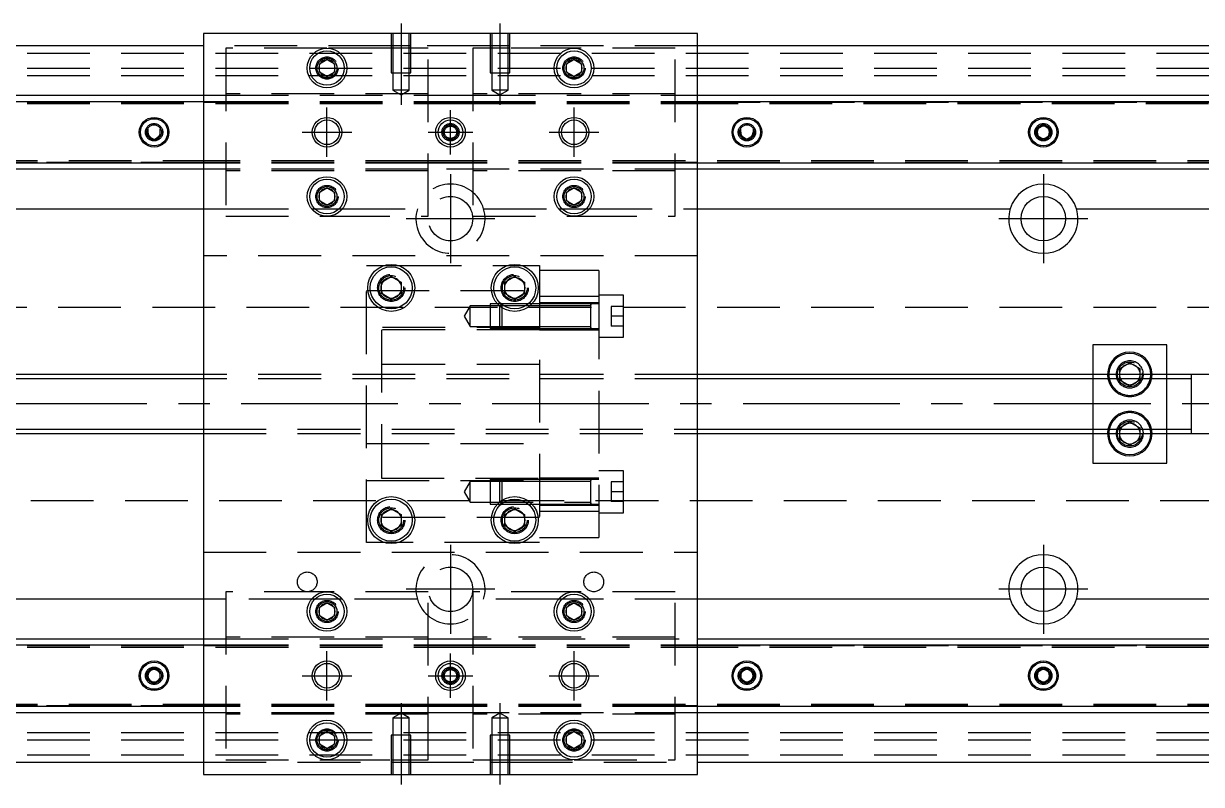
# Model space of a CAD drawing. Extents: x -10 to 596, y -256 to 77.
# Drawn here: x 113.6 to 352, y -77 to 77 of the extents above; entities that cross this region are included whole.
import ezdxf

# ---------------------------------------------------------------- set-up
doc = ezdxf.new("R2010")
doc.units = 0
doc.linetypes.add('CENTER', pattern=[50.8, 31.75, -6.35, 6.35, -6.35])
doc.linetypes.add('DASHED', pattern=[19.05, 12.7, -6.35])
doc.layers.get('0').update_dxf_attribs({"linetype": 'CONTINUOUS'})
doc.layers.add('CENTER', color=1, linetype='CENTER')

msp = doc.modelspace()

# ---------------------------------------------------------------- linework, layer by layer
at = {"color": 7, "linetype": 'CONTINUOUS'}
for p, q in [((250, 75), (150, 75)), ((150, 75), (150, -75)), ((250, -75), (250, 75)), ((150, 72.5), (0, 72.5)), ((400, 72.5), (250, 72.5)), ((173.5, 68.866026), (175, 69.73205)), ((175, 69.73205), (176.5, 68.866026)), ((223.5, 68.866026), (225, 69.73205)), ((225, 69.73205), (226.5, 68.866026)), ((173.5, 67.133974), (173.5, 68.866026)), ((175, 66.26795), (173.5, 67.133974)), ((176.5, 67.133974), (175, 66.26795)), ((176.5, 68.866026), (176.5, 67.133974)), ((223.5, 67.133974), (223.5, 68.866026)), ((225, 66.26795), (223.5, 67.133974)), ((226.5, 67.133974), (225, 66.26795)), ((226.5, 68.866026), (226.5, 67.133974)), ((0, 62.5), (150, 62.5)), ((250, 62.5), (400, 62.5)), ((0, 61.247728), (150, 61.247728)), ((250, 61.247728), (400, 61.247728)), ((138.75, 55.721688), (138.75, 54.278312)), ((141.25, 54.278312), (141.25, 55.721688)), ((258.75, 54.278312), (258.75, 55.721688)), ((261.25, 55.721688), (261.25, 54.278312)), ((318.75, 55.721688), (320, 56.443376)), ((318.75, 54.278312), (318.75, 55.721688)), ((320, 56.443376), (321.25, 55.721688)), ((321.25, 55.721688), (321.25, 54.278312)), ((138.75, 54.278312), (140, 53.556624)), ((140, 53.556624), (141.25, 54.278312)), ((260, 53.556624), (258.75, 54.278312)), ((261.25, 54.278312), (260, 53.556624)), ((320, 53.556624), (318.75, 54.278312)), ((321.25, 54.278312), (320, 53.556624)), ((150, 48.752272), (0, 48.752272)), ((400, 48.752272), (250, 48.752272)), ((150, 47.5), (0, 47.5)), ((400, 47.5), (250, 47.5)), ((173.5, 42.866026), (175, 43.73205)), ((175, 43.73205), (176.5, 42.866026)), ((223.5, 42.866026), (225, 43.73205)), ((225, 43.73205), (226.5, 42.866026)), ((173.5, 41.133974), (173.5, 42.866026)), ((175, 40.26795), (173.5, 41.133974)), ((176.5, 41.133974), (175, 40.26795)), ((176.5, 42.866026), (176.5, 41.133974)), ((223.5, 41.133974), (223.5, 42.866026)), ((225, 40.26795), (223.5, 41.133974)), ((226.5, 41.133974), (225, 40.26795)), ((226.5, 42.866026), (226.5, 41.133974)), ((86.708204, 39.5), (150, 39.5)), ((250, 39.5), (313.291796, 39.5)), ((326.708204, 39.5), (400, 39.5)), ((186, 24.6547), (188, 25.809402)), ((186, 22.3453), (186, 24.6547)), ((188, 25.809402), (190, 24.6547)), ((190, 24.6547), (190, 22.3453)), ((211, 24.6547), (213, 25.809402)), ((211, 22.3453), (211, 24.6547)), ((213, 25.809402), (215, 24.6547)), ((215, 24.6547), (215, 22.3453)), ((188, 21.190598), (186, 22.3453)), ((190, 22.3453), (188, 21.190598)), ((213, 21.190598), (211, 22.3453)), ((215, 22.3453), (213, 21.190598)), ((345, 12), (330, 12)), ((330, 12), (330, 6)), ((345, 6), (345, 12)), ((335.5, 7.1547), (337.5, 8.309402)), ((335.5, 6), (335.5, 7.1547)), ((337.5, 8.309402), (339.5, 7.1547)), ((339.5, 7.1547), (339.5, 6)), ((150, 6), (60.5, 6)), ((350, 6), (250, 6)), ((350, 6), (349.995, 6)), ((350, -6.000006), (350, 6.000006)), ((350, 5.125), (350, 6.000006)), ((350, -5.999164), (350, 6)), ((355, 6), (350, 6)), ((350.005, 6), (350, 6)), ((350, -5.125), (350, 5.125)), ((60.5, -6), (150, -6)), ((250, -6), (350, -6)), ((330, -6), (330, -12)), ((335.5, -7.1547), (335.5, -6)), ((339.5, -6), (339.5, -7.1547)), ((345, -12), (345, -6)), ((349.995, -6), (350, -6)), ((350, -6.000006), (350, -5.125)), ((350, -6), (350, -5.999164)), ((350, -6), (355, -6)), ((350, -6), (350.005, -6)), ((337.5, -8.309402), (335.5, -7.1547)), ((339.5, -7.1547), (337.5, -8.309402)), ((330, -12), (345, -12)), ((186, -22.3453), (188, -21.190598)), ((188, -21.190598), (190, -22.3453)), ((211, -22.3453), (213, -21.190598)), ((213, -21.190598), (215, -22.3453)), ((186, -24.6547), (186, -22.3453)), ((190, -22.3453), (190, -24.6547)), ((211, -24.6547), (211, -22.3453)), ((215, -22.3453), (215, -24.6547)), ((188, -25.809402), (186, -24.6547)), ((190, -24.6547), (188, -25.809402)), ((213, -25.809402), (211, -24.6547)), ((215, -24.6547), (213, -25.809402)), ((150, -39.5), (86.708204, -39.5)), ((173.5, -41.133974), (175, -40.26795)), ((175, -40.26795), (176.5, -41.133974)), ((223.5, -41.133974), (225, -40.26795)), ((225, -40.26795), (226.5, -41.133974)), ((313.291796, -39.5), (250, -39.5)), ((400, -39.5), (326.708204, -39.5)), ((173.5, -42.866026), (173.5, -41.133974)), ((175, -43.73205), (173.5, -42.866026)), ((176.5, -42.866026), (175, -43.73205)), ((176.5, -41.133974), (176.5, -42.866026)), ((223.5, -42.866026), (223.5, -41.133974)), ((225, -43.73205), (223.5, -42.866026)), ((226.5, -42.866026), (225, -43.73205)), ((226.5, -41.133974), (226.5, -42.866026)), ((0, -47.5), (150, -47.5)), ((250, -47.5), (400, -47.5)), ((0, -48.752272), (150, -48.752272)), ((250, -48.752272), (400, -48.752272)), ((140, -53.556624), (138.75, -54.278312)), ((138.75, -54.278312), (138.75, -55.721688)), ((141.25, -54.278312), (140, -53.556624)), ((141.25, -55.721688), (141.25, -54.278312)), ((258.75, -54.278312), (260, -53.556624)), ((258.75, -55.721688), (258.75, -54.278312)), ((260, -53.556624), (261.25, -54.278312)), ((261.25, -54.278312), (261.25, -55.721688)), ((318.75, -54.278312), (320, -53.556624)), ((318.75, -55.721688), (318.75, -54.278312)), ((320, -53.556624), (321.25, -54.278312)), ((321.25, -54.278312), (321.25, -55.721688)), ((138.75, -55.721688), (140, -56.443376)), ((140, -56.443376), (141.25, -55.721688)), ((260, -56.443376), (258.75, -55.721688)), ((261.25, -55.721688), (260, -56.443376)), ((320, -56.443376), (318.75, -55.721688)), ((321.25, -55.721688), (320, -56.443376)), ((150, -61.247728), (0, -61.247728)), ((400, -61.247728), (250, -61.247728)), ((150, -62.5), (0, -62.5)), ((400, -62.5), (250, -62.5)), ((173.5, -67.133974), (175, -66.26795)), ((175, -66.26795), (176.5, -67.133974)), ((223.5, -67.133974), (225, -66.26795)), ((225, -66.26795), (226.5, -67.133974)), ((173.5, -68.866026), (173.5, -67.133974)), ((175, -69.73205), (173.5, -68.866026)), ((176.5, -68.866026), (175, -69.73205)), ((176.5, -67.133974), (176.5, -68.866026)), ((223.5, -68.866026), (223.5, -67.133974)), ((225, -69.73205), (223.5, -68.866026)), ((226.5, -68.866026), (225, -69.73205)), ((226.5, -67.133974), (226.5, -68.866026)), ((0, -72.5), (150, -72.5)), ((250, -72.5), (400, -72.5)), ((150, -75), (250, -75))]:
    msp.add_line(p, q, dxfattribs=at)
at = {"color": 3, "linetype": 'DASHED'}
for p, q in [((188.000006, 75), (188.000006, 67)), ((188.35, 75), (188.35, 67)), ((191.65, 67), (191.65, 75)), ((191.999994, 67), (191.999994, 75)), ((208.000006, 75), (208.000006, 67)), ((208.35, 75), (208.35, 67)), ((211.65, 67), (211.65, 75)), ((211.999994, 67), (211.999994, 75)), ((188.000006, 72.5), (150, 72.5)), ((175, 72), (154.5, 72)), ((154.5, 72), (154.5, 38)), ((188.000006, 72), (175, 72)), ((191.999994, 72.5), (188.000006, 72.5)), ((191.999994, 72), (188.000006, 72)), ((208.000006, 72.5), (191.999994, 72.5)), ((195.5, 72), (191.999994, 72)), ((195.5, 38), (195.5, 72)), ((208.000006, 72), (204.5, 72)), ((204.5, 72), (204.5, 38)), ((211.999994, 72.5), (208.000006, 72.5)), ((211.999994, 72), (208.000006, 72)), ((250, 72.5), (211.999994, 72.5)), ((225, 72), (211.999994, 72)), ((245.5, 72), (225, 72)), ((245.5, 38), (245.5, 72)), ((0, 71), (400, 71)), ((0, 68), (400, 68)), ((176.973226, 68.326156), (177, 68)), ((188.000006, 67), (191.999994, 67)), ((188.35, 67), (188.35, 63.5)), ((191.65, 63.5), (191.65, 67)), ((208.000006, 67), (211.999994, 67)), ((208.35, 67), (208.35, 63.5)), ((211.65, 63.5), (211.65, 67)), ((223, 68), (223.023172, 68.30356)), ((0, 66.5), (400, 66.5)), ((150, 62.5), (154.5, 62.5)), ((195.5, 62.8), (154.5, 62.8)), ((154.5, 62.5), (195.5, 62.5)), ((191.65, 63.5), (188.35, 63.5)), ((188.35, 63.5), (190, 62.547372)), ((190, 62.547372), (191.65, 63.5)), ((195.5, 62.5), (204.5, 62.5)), ((245.5, 62.8), (204.5, 62.8)), ((204.5, 62.5), (250, 62.5)), ((211.65, 63.5), (208.35, 63.5)), ((208.35, 63.5), (210, 62.547372)), ((210, 62.547372), (211.65, 63.5)), ((0, 61.1147), (150, 61.1147)), ((0, 61.1), (154.5, 61.1)), ((0, 60.8), (154.5, 60.8)), ((150, 61.247728), (154.5, 61.247728)), ((150, 61.1147), (154.5, 61.1147)), ((154.5, 61.247728), (195.5, 61.247728)), ((154.5, 61.1147), (195.5, 61.1147)), ((154.5, 61.1), (195.5, 61.1)), ((154.5, 60.8), (195.5, 60.8)), ((195.5, 61.247728), (204.5, 61.247728)), ((195.5, 61.1147), (204.5, 61.1147)), ((195.5, 61.1), (204.5, 61.1)), ((195.5, 60.8), (204.5, 60.8)), ((204.5, 61.247728), (245.5, 61.247728)), ((204.5, 61.1147), (245.5, 61.1147)), ((204.5, 61.1), (245.5, 61.1)), ((204.5, 60.8), (245.5, 60.8)), ((245.5, 61.247728), (250, 61.247728)), ((245.5, 61.1147), (250, 61.1147)), ((245.5, 61.1), (400, 61.1)), ((245.5, 60.8), (400, 60.8)), ((250, 61.1147), (400, 61.1147)), ((321.477374, 55.25955), (321.5, 55)), ((154.5, 49.2), (0, 49.2)), ((154.5, 48.9), (0, 48.9)), ((150, 48.8853), (0, 48.8853)), ((154.5, 48.8853), (150, 48.8853)), ((154.5, 48.752272), (150, 48.752272)), ((195.5, 49.2), (154.5, 49.2)), ((195.5, 48.9), (154.5, 48.9)), ((195.5, 48.8853), (154.5, 48.8853)), ((195.5, 48.752272), (154.5, 48.752272)), ((204.5, 49.2), (195.5, 49.2)), ((204.5, 48.9), (195.5, 48.9)), ((204.5, 48.8853), (195.5, 48.8853)), ((204.5, 48.752272), (195.5, 48.752272)), ((245.5, 49.2), (204.5, 49.2)), ((245.5, 48.9), (204.5, 48.9)), ((245.5, 48.8853), (204.5, 48.8853)), ((245.5, 48.752272), (204.5, 48.752272)), ((400, 49.2), (245.5, 49.2)), ((400, 48.9), (245.5, 48.9)), ((250, 48.8853), (245.5, 48.8853)), ((250, 48.752272), (245.5, 48.752272)), ((400, 48.8853), (250, 48.8853)), ((154.5, 47.5), (150, 47.5)), ((195.5, 47.5), (154.5, 47.5)), ((195.5, 47.2), (154.5, 47.2)), ((250, 47.5), (195.5, 47.5)), ((245.5, 47.2), (204.5, 47.2)), ((173, 42), (173.030168, 42.346066)), ((223, 42), (223.030168, 42.346066)), ((150, 39.5), (154.5, 39.5)), ((154.5, 39.5), (171.877502, 39.5)), ((171.877502, 39.5), (172.55051, 39.5)), ((172.55051, 39.5), (177.44949, 39.5)), ((177.44949, 39.5), (178.122498, 39.5)), ((178.122498, 39.5), (193.291796, 39.5)), ((206.708204, 39.5), (221.877502, 39.5)), ((221.877502, 39.5), (222.55051, 39.5)), ((222.55051, 39.5), (227.44949, 39.5)), ((227.44949, 39.5), (228.122498, 39.5)), ((228.122498, 39.5), (250, 39.5)), ((154.5, 38), (175, 38)), ((175, 38), (195.5, 38)), ((204.5, 38), (225, 38)), ((225, 38), (245.5, 38)), ((250, 30), (150, 30)), ((183, 28), (186.47931, 28)), ((183, -28), (183, 28)), ((186.47931, 28), (189.52069, 28)), ((189.52069, 28), (211.47931, 28)), ((211.47931, 28), (214.52069, 28)), ((214.52069, 28), (218, 28)), ((218, 28), (218, -28)), ((230, 27), (218, 27)), ((230, 27), (230, 21.748564)), ((183, 23), (218, 23)), ((190.483582, 23.786038), (190.5, 23.5)), ((210.5, 23.5), (210.518502, 23.803588)), ((230, 21.748564), (218, 21.748564)), ((235, 22.00352), (230, 22.00352)), ((230, 21.748564), (230, -21.748564)), ((235, 13.50352), (235, 22.00352)), ((400, 19.5), (76.969694, 19.5)), ((204, 19.85352), (202.787564, 17.75352)), ((204, 15.65352), (204, 19.85352)), ((208, 19.85352), (204, 19.85352)), ((208, 20.253516), (208, 15.253526)), ((209.532604, 20.253516), (208, 20.253516)), ((210, 19.85352), (208, 19.85352)), ((210.25722, 20.253516), (209.532604, 20.253516)), ((210.33547, 20.18899), (210, 19.85352)), ((210, 19.81727), (210, 19.85352)), ((210.816954, 19.85352), (210, 19.85352)), ((210, 15.65352), (210, 19.81727)), ((210.4, 20.253518), (210.25722, 20.253516)), ((210.4, 20.25352), (210.33547, 20.18899)), ((210.4, 20.25352), (210.4, 20.13808)), ((215.742786, 20.25352), (210.4, 20.25352)), ((215.74278, 20.253516), (210.4, 20.253518)), ((210.4, 20.13808), (210.4, 19.524764)), ((210.4, 19.524764), (210.4, 15.25352)), ((215.183046, 19.85352), (210.816954, 19.85352)), ((216.04396, 19.85352), (215.183046, 19.85352)), ((216.467402, 20.25352), (215.742786, 20.25352)), ((218, 19.85352), (216.04396, 19.85352)), ((218, 20.253516), (216.467396, 20.253516)), ((218, 20.25352), (216.467402, 20.25352)), ((230, 20.50352), (218, 20.50352)), ((228.405, 20.25352), (218, 20.25352)), ((228.4, 19.85352), (218, 19.85352)), ((230, 20.25352), (228.395, 20.25352)), ((228.4, 15.253516), (228.4, 20.253526)), ((228.4, 19.85352), (228.4, 20.253526)), ((228.4, 15.253516), (228.4, 20.253526)), ((228.4, 19.996122), (228.4, 20.25352)), ((228.4, 20.25352), (228.4, 19.996072)), ((228.4, 15.51097), (228.4, 19.996122)), ((228.4, 15.65352), (228.4, 19.85352)), ((232.5, 19.75352), (232.5, 17.75352)), ((235, 19.75352), (232.5, 19.75352)), ((202.787564, 17.75352), (204, 15.65352)), ((232.5, 17.75352), (232.5, 15.75352)), ((235, 17.75352), (232.5, 17.75352)), ((218, 15.5), (183, 15.5)), ((186, 15), (186, -15)), ((218, 15), (186, 15)), ((204, 15.65352), (208, 15.65352)), ((208, 15.65352), (210, 15.65352)), ((208, 15.253526), (210.4, 15.253524)), ((210, 15.65352), (218, 15.65352)), ((210, 15.65352), (210.4, 15.25352)), ((210.4, 15.25352), (218, 15.25352)), ((218, 15.65352), (228.4, 15.65352)), ((218, 15.25352), (228.405, 15.25352)), ((218, 15.00352), (230, 15.00352)), ((228.395, 15.25352), (230, 15.25352)), ((228.4, 15.253516), (228.4, 15.65352)), ((228.4, 15.510988), (228.4, 15.25352)), ((228.4, 15.25352), (228.4, 15.51097)), ((235, 15.75352), (232.5, 15.75352)), ((230, 13.50352), (235, 13.50352)), ((218, 8), (183, 8)), ((250, 6), (150, 6)), ((250, 5.125), (150, 5.125)), ((330, 6), (330, 5.125)), ((330, 5.125), (330, -5.125)), ((335.5, 5.125), (335.5, 6)), ((335.5, 4.8453), (335.5, 5.125)), ((337.5, 3.690598), (335.5, 4.8453)), ((339.5, 4.8453), (337.5, 3.690598)), ((339.5, 6), (339.5, 5.125)), ((339.5, 5.125), (339.5, 4.8453)), ((339.983582, 6.286038), (340, 6)), ((345, 5.125), (345, 6)), ((345, -5.125), (345, 5.125)), ((335.5, -4.8453), (337.5, -3.690598)), ((337.5, -3.690598), (339.5, -4.8453)), ((150, -5.125), (250, -5.125)), ((150, -6), (250, -6)), ((330, -5.125), (330, -6)), ((335, -6), (335.018502, -5.696412)), ((335.5, -5.125), (335.5, -4.8453)), ((335.5, -6), (335.5, -5.125)), ((339.5, -4.8453), (339.5, -5.125)), ((339.5, -5.125), (339.5, -6)), ((345, -6), (345, -5.125)), ((183, -8), (218, -8)), ((235, -13.50352), (230, -13.50352)), ((235, -22.00352), (235, -13.50352)), ((183, -15.5), (218, -15.5)), ((186, -15), (218, -15)), ((204, -15.65352), (202.787564, -17.75352)), ((204, -19.85352), (204, -15.65352)), ((208, -15.65352), (204, -15.65352)), ((208, -15.253526), (208, -20.253516)), ((210.399994, -15.253526), (208, -15.253526)), ((210, -15.65352), (208, -15.65352)), ((210.4, -15.25352), (210, -15.65352)), ((210, -19.85352), (210, -15.65352)), ((218, -15.65352), (210, -15.65352)), ((218, -15.253526), (210.399994, -15.253526)), ((210.4, -15.25352), (210.4, -19.524764)), ((218, -15.25352), (210.4, -15.25352)), ((230, -15.00352), (218, -15.00352)), ((228.405, -15.25352), (218, -15.25352)), ((228.4, -15.65352), (218, -15.65352)), ((230, -15.25352), (228.395, -15.25352)), ((228.4, -20.253526), (228.4, -15.253516)), ((228.4, -20.25267), (228.4, -15.253516)), ((228.4, -15.51092), (228.4, -15.25352)), ((228.4, -15.25352), (228.4, -15.51097)), ((228.4, -19.996072), (228.4, -15.51092)), ((232.5, -15.75352), (232.5, -17.75352)), ((235, -15.75352), (232.5, -15.75352)), ((202.787564, -17.75352), (204, -19.85352)), ((232.5, -17.75352), (232.5, -19.75352)), ((235, -17.75352), (232.5, -17.75352)), ((76.969694, -19.5), (400, -19.5)), ((204, -19.85352), (228.4, -19.85352)), ((208, -20.253516), (209.532604, -20.253516)), ((209.532604, -20.253516), (210.25722, -20.253516)), ((210, -19.85352), (210.33547, -20.18899)), ((210.25722, -20.253516), (210.399994, -20.253516)), ((210.33547, -20.18899), (210.4, -20.25352)), ((210.4, -19.524764), (210.4, -20.13808)), ((210.4, -20.13808), (210.4, -20.25352)), ((210.4, -20.25352), (215.742786, -20.25352)), ((215.742786, -20.25352), (216.467402, -20.25352)), ((216.467396, -20.253516), (218, -20.253516)), ((216.467402, -20.25352), (218, -20.25352)), ((218, -20.25352), (228.405, -20.25352)), ((218, -20.50352), (230, -20.50352)), ((228.395, -20.25352), (230, -20.25352)), ((228.4, -19.996054), (228.4, -20.25352)), ((228.4, -20.25352), (228.4, -19.996072)), ((228.4, -20.253526), (228.4, -20.25267)), ((235, -19.75352), (232.5, -19.75352)), ((218, -23), (183, -23)), ((185.5, -23.5), (185.518502, -23.196412)), ((230, -21.748564), (218, -21.748564)), ((230, -21.748564), (218, -21.748564)), ((230, -21.748564), (230, -27)), ((230, -22.00352), (235, -22.00352)), ((186.47931, -28), (183, -28)), ((189.52069, -28), (186.47931, -28)), ((211.47931, -28), (189.52069, -28)), ((214.52069, -28), (211.47931, -28)), ((218, -28), (214.52069, -28)), ((218, -27), (230, -27)), ((150, -30), (250, -30)), ((154.5, -38), (154.5, -72)), ((175, -38), (154.5, -38)), ((195.5, -38), (175, -38)), ((195.5, -72), (195.5, -38)), ((225, -38), (204.5, -38)), ((204.5, -38), (204.5, -72)), ((245.5, -38), (225, -38)), ((245.5, -72), (245.5, -38)), ((154.5, -39.5), (150, -39.5)), ((171.877502, -39.5), (154.5, -39.5)), ((172.55051, -39.5), (171.877502, -39.5)), ((177.44949, -39.5), (172.55051, -39.5)), ((178.122498, -39.5), (177.44949, -39.5)), ((193.291796, -39.5), (178.122498, -39.5)), ((221.877502, -39.5), (206.708204, -39.5)), ((222.55051, -39.5), (221.877502, -39.5)), ((227.44949, -39.5), (222.55051, -39.5)), ((228.122498, -39.5), (227.44949, -39.5)), ((250, -39.5), (228.122498, -39.5)), ((173, -42), (173.030168, -41.653934)), ((226.973226, -41.673844), (227, -42)), ((150, -47.5), (154.5, -47.5)), ((195.5, -47.2), (154.5, -47.2)), ((154.5, -47.5), (195.5, -47.5)), ((195.5, -47.5), (250, -47.5)), ((245.5, -47.2), (204.5, -47.2)), ((0, -48.8853), (150, -48.8853)), ((0, -48.9), (154.5, -48.9)), ((0, -49.2), (154.5, -49.2)), ((150, -48.752272), (154.5, -48.752272)), ((150, -48.8853), (154.5, -48.8853)), ((154.5, -48.752272), (195.5, -48.752272)), ((154.5, -48.8853), (195.5, -48.8853)), ((154.5, -48.9), (195.5, -48.9)), ((154.5, -49.2), (195.5, -49.2)), ((195.5, -48.752272), (204.5, -48.752272)), ((195.5, -48.8853), (204.5, -48.8853)), ((195.5, -48.9), (204.5, -48.9)), ((195.5, -49.2), (204.5, -49.2)), ((204.5, -48.752272), (245.5, -48.752272)), ((204.5, -48.8853), (245.5, -48.8853)), ((204.5, -48.9), (245.5, -48.9)), ((204.5, -49.2), (245.5, -49.2)), ((245.5, -48.752272), (250, -48.752272)), ((245.5, -48.8853), (250, -48.8853)), ((245.5, -48.9), (400, -48.9)), ((245.5, -49.2), (400, -49.2)), ((250, -48.8853), (400, -48.8853)), ((138.522626, -54.74045), (138.5, -55)), ((261.477374, -54.74045), (261.5, -55)), ((321.477374, -54.74045), (321.5, -55)), ((154.5, -60.8), (0, -60.8)), ((154.5, -61.1), (0, -61.1)), ((150, -61.1147), (0, -61.1147)), ((154.5, -61.1147), (150, -61.1147)), ((154.5, -61.247728), (150, -61.247728)), ((195.5, -60.8), (154.5, -60.8)), ((195.5, -61.1), (154.5, -61.1)), ((195.5, -61.1147), (154.5, -61.1147)), ((195.5, -61.247728), (154.5, -61.247728)), ((204.5, -60.8), (195.5, -60.8)), ((204.5, -61.1), (195.5, -61.1)), ((204.5, -61.1147), (195.5, -61.1147)), ((204.5, -61.247728), (195.5, -61.247728)), ((245.5, -60.8), (204.5, -60.8)), ((245.5, -61.1), (204.5, -61.1)), ((245.5, -61.1147), (204.5, -61.1147)), ((245.5, -61.247728), (204.5, -61.247728)), ((400, -60.8), (245.5, -60.8)), ((400, -61.1), (245.5, -61.1)), ((250, -61.1147), (245.5, -61.1147)), ((250, -61.247728), (245.5, -61.247728)), ((400, -61.1147), (250, -61.1147)), ((154.5, -62.5), (150, -62.5)), ((195.5, -62.5), (154.5, -62.5)), ((195.5, -62.8), (154.5, -62.8)), ((190, -62.547372), (188.35, -63.5)), ((188.35, -63.5), (190, -63.5)), ((188.35, -63.5), (188.35, -67)), ((191.65, -63.5), (190, -62.547372)), ((190, -63.5), (191.65, -63.5)), ((191.65, -67), (191.65, -63.5)), ((204.5, -62.5), (195.5, -62.5)), ((250, -62.5), (204.5, -62.5)), ((245.5, -62.8), (204.5, -62.8)), ((210, -62.547372), (208.35, -63.5)), ((208.35, -63.5), (210, -63.5)), ((208.35, -63.5), (208.35, -67)), ((211.65, -63.5), (210, -62.547372)), ((210, -63.5), (211.65, -63.5)), ((211.65, -67), (211.65, -63.5)), ((0, -66.5), (400, -66.5)), ((0, -68), (400, -68)), ((173, -68), (173.023172, -67.69644)), ((191.999994, -67), (188.000006, -67)), ((188.000006, -67), (188.000006, -75)), ((188.35, -67), (188.35, -75)), ((191.65, -75), (191.65, -67)), ((191.999994, -75), (191.999994, -67)), ((211.999994, -67), (208.000006, -67)), ((208.000006, -67), (208.000006, -75)), ((208.35, -67), (208.35, -75)), ((211.65, -75), (211.65, -67)), ((211.999994, -75), (211.999994, -67)), ((226.973226, -67.673844), (227, -68)), ((0, -71), (400, -71)), ((150, -72.5), (188.000006, -72.5)), ((154.5, -72), (175, -72)), ((175, -72), (188.000006, -72)), ((188.000006, -72), (191.999994, -72)), ((188.000006, -72.5), (191.999994, -72.5)), ((191.999994, -72), (195.5, -72)), ((191.999994, -72.5), (208.000006, -72.5)), ((204.5, -72), (208.000006, -72)), ((208.000006, -72), (211.999994, -72)), ((208.000006, -72.5), (211.999994, -72.5)), ((211.999994, -72), (225, -72)), ((211.999994, -72.5), (250, -72.5)), ((225, -72), (245.5, -72))]:
    msp.add_line(p, q, dxfattribs=at)
at = {"color": 3, "linetype": 'CONTINUOUS'}
for p, q in [((150, 5.125), (60.5, 5.125)), ((350, 5.125), (250, 5.125)), ((60.5, -5.125), (150, -5.125)), ((250, -5.125), (350, -5.125))]:
    msp.add_line(p, q, dxfattribs=at)
at = {"color": 7, "linetype": 'CONTINUOUS'}
for centre, radius in [((175, 68), 4), ((225, 68), 4), ((175, 68), 3.5), ((225, 68), 3.5), ((140, 55), 3), ((140, 55), 2.75), ((175, 55), 2.5), ((200, 55), 3), ((200, 55), 2.5), ((225, 55), 2.5), ((260, 55), 3), ((260, 55), 2.75), ((320, 55), 3), ((320, 55), 2.75), ((175, 42), 4), ((175, 42), 3.5), ((225, 42), 4), ((225, 42), 3.5), ((320, 37.5), 4.5), ((188, 23.5), 4.75), ((188, 23.5), 4.25), ((213, 23.5), 4.75), ((213, 23.5), 4.25), ((188, -23.5), 4.75), ((213, -23.5), 4.75), ((188, -23.5), 4.25), ((213, -23.5), 4.25), ((320, -37.5), 4.5), ((175, -42), 4), ((225, -42), 4), ((175, -42), 3.5), ((225, -42), 3.5), ((140, -55), 3), ((140, -55), 2.75), ((200, -55), 3), ((260, -55), 3), ((260, -55), 2.75), ((320, -55), 3), ((320, -55), 2.75), ((175, -55), 2.5), ((200, -55), 2.5), ((225, -55), 2.5), ((175, -68), 4), ((225, -68), 4), ((175, -68), 3.5), ((225, -68), 3.5)]:
    msp.add_circle(centre, radius, dxfattribs=at)
at = {"color": 3, "linetype": 'DASHED'}
for centre, radius in [((175, 68), 2.25), ((175, 68), 2), ((225, 68), 2.25), ((225, 68), 2), ((140, 55), 1.75), ((140, 55), 1.5), ((200, 55), 1.75), ((200, 55), 1.5), ((200, 55), 1.25), ((260, 55), 1.75), ((260, 55), 1.5), ((320, 55), 1.75), ((320, 55), 1.5), ((175, 42), 2.25), ((175, 42), 2), ((225, 42), 2.25), ((225, 42), 2), ((200, 37.5), 4.5), ((188, 23.5), 2.75), ((213, 23.5), 2.75), ((188, 23.5), 2.5), ((213, 23.5), 2.5), ((337.5, 6), 2.5), ((337.5, -6), 2.5), ((188, -23.5), 2.75), ((188, -23.5), 2.5), ((213, -23.5), 2.75), ((213, -23.5), 2.5), ((200, -37.5), 4.5), ((171, -36), 2), ((229, -36), 2), ((175, -42), 2.25), ((175, -42), 2), ((225, -42), 2.25), ((225, -42), 2), ((140, -55), 1.75), ((140, -55), 1.5), ((200, -55), 1.75), ((200, -55), 1.5), ((200, -55), 1.25), ((260, -55), 1.75), ((260, -55), 1.5), ((320, -55), 1.75), ((320, -55), 1.5), ((175, -68), 2.25), ((175, -68), 2), ((225, -68), 2.25), ((225, -68), 2)]:
    msp.add_circle(centre, radius, dxfattribs=at)
at = {"color": 3, "linetype": 'CONTINUOUS'}
for centre in [(175, 55), (225, 55), (175, -55), (225, -55)]:
    msp.add_circle(centre, 3, dxfattribs=at)
at = {"color": 7, "linetype": 'CONTINUOUS'}
for centre, radius, start, end in [((175, 68), 1.65, 95.380023, 144.619977), ((175, 68), 1.65, 84.619977, 95.380023), ((175, 68), 1.65, 35.380023, 84.619977), ((225, 68), 1.65, 95.380023, 144.619977), ((225, 68), 1.65, 84.619977, 95.380023), ((225, 68), 1.65, 35.380023, 84.619977), ((175, 68), 1.65, 155.380023, 180), ((175, 68), 1.65, 180, 204.619977), ((175, 68), 1.65, 144.619977, 155.380023), ((175, 68), 1.65, 204.619977, 215.380023), ((175, 68), 1.65, 215.380023, 264.619977), ((175, 68), 1.65, 275.380023, 324.619977), ((175, 68), 1.65, 24.619977, 35.380023), ((175, 68), 1.65, 324.619977, 335.380023), ((175, 68), 1.65, 335.380023, 24.619977), ((225, 68), 1.65, 155.380023, 180), ((225, 68), 1.65, 180, 204.619977), ((225, 68), 1.65, 144.619977, 155.380023), ((225, 68), 1.65, 204.619977, 215.380023), ((225, 68), 1.65, 215.380023, 264.619977), ((225, 68), 1.65, 275.380023, 324.619977), ((225, 68), 1.65, 24.619977, 35.380023), ((225, 68), 1.65, 324.619977, 335.380023), ((225, 68), 1.65, 335.380023, 24.619977), ((175, 68), 1.65, 264.619977, 275.380023), ((225, 68), 1.65, 264.619977, 275.380023), ((140, 55), 1.25, 180, 240), ((140, 55), 1.25, 300, 0), ((260, 55), 1.25, 180, 240), ((260, 55), 1.25, 300, 0), ((320, 55), 1.25, 120, 180), ((320, 55), 1.25, 180, 240), ((320, 55), 1.25, 60, 120), ((320, 55), 1.25, 0, 60), ((320, 55), 1.25, 300, 0), ((320, 55), 1.25, 240, 300), ((175, 42), 1.65, 144.619977, 155.380023), ((175, 42), 1.65, 95.380023, 144.619977), ((175, 42), 1.65, 84.619977, 95.380023), ((175, 42), 1.65, 35.380023, 84.619977), ((175, 42), 1.65, 24.619977, 35.380023), ((225, 42), 1.65, 144.619977, 155.380023), ((225, 42), 1.65, 95.380023, 144.619977), ((225, 42), 1.65, 84.619977, 95.380023), ((225, 42), 1.65, 35.380023, 84.619977), ((225, 42), 1.65, 24.619977, 35.380023), ((320, 37.5), 7, 16.60155, 163.39845), ((175, 42), 1.65, 155.380023, 180), ((175, 42), 1.65, 180, 204.619977), ((175, 42), 1.65, 204.619977, 215.380023), ((175, 42), 1.65, 215.380023, 264.619977), ((175, 42), 1.65, 275.380023, 324.619977), ((175, 42), 1.65, 324.619977, 335.380023), ((175, 42), 1.65, 335.380023, 24.619977), ((225, 42), 1.65, 155.380023, 180), ((225, 42), 1.65, 180, 204.619977), ((225, 42), 1.65, 204.619977, 215.380023), ((225, 42), 1.65, 215.380023, 264.619977), ((225, 42), 1.65, 275.380023, 324.619977), ((225, 42), 1.65, 324.619977, 335.380023), ((225, 42), 1.65, 335.380023, 24.619977), ((175, 42), 1.65, 264.619977, 275.380023), ((225, 42), 1.65, 264.619977, 275.380023), ((320, 37.5), 7, 163.39845, 16.60155), ((188, 23.5), 2.1, 162.24721, 180), ((188, 23.5), 2.1, 137.75279, 162.24721), ((188, 23.5), 2.1, 102.24721, 137.75279), ((188, 23.5), 2.1, 77.75279, 102.24721), ((188, 23.5), 2.1, 42.24721, 77.75279), ((188, 23.5), 2.1, 17.75279, 42.24721), ((188, 23.5), 2.1, 342.24721, 17.75279), ((213, 23.5), 2.1, 162.24721, 180), ((213, 23.5), 2.1, 137.75279, 162.24721), ((213, 23.5), 2.1, 102.24721, 137.75279), ((213, 23.5), 2.1, 77.75279, 102.24721), ((213, 23.5), 2.1, 42.24721, 77.75279), ((213, 23.5), 2.1, 17.75279, 42.24721), ((213, 23.5), 2.1, 342.24721, 17.75279), ((188, 23.5), 2.1, 180, 197.75279), ((188, 23.5), 2.1, 197.75279, 222.24721), ((188, 23.5), 2.1, 222.24721, 257.75279), ((188, 23.5), 2.1, 282.24721, 317.75279), ((188, 23.5), 2.1, 317.75279, 342.24721), ((213, 23.5), 2.1, 180, 197.75279), ((213, 23.5), 2.1, 197.75279, 222.24721), ((213, 23.5), 2.1, 222.24721, 257.75279), ((213, 23.5), 2.1, 282.24721, 317.75279), ((213, 23.5), 2.1, 317.75279, 342.24721), ((188, 23.5), 2.1, 257.75279, 282.24721), ((213, 23.5), 2.1, 257.75279, 282.24721), ((337.5, 6), 4.5, 0, 180), ((337.5, 6), 4.25, 0, 180), ((337.5, 6), 2.1, 137.75279, 162.24721), ((337.5, 6), 2.1, 102.24721, 137.75279), ((337.5, 6), 2.1, 77.75279, 102.24721), ((337.5, 6), 2.1, 42.24721, 77.75279), ((337.5, 6), 2.1, 17.75279, 42.24721), ((337.5, 6), 2.1, 162.24721, 180), ((337.5, 6), 2.1, 0, 17.75279), ((337.5, -6), 4.5, 180, 0), ((337.5, -6), 4.25, 180, 0), ((337.5, -6), 2.1, 180, 197.75279), ((337.5, -6), 2.1, 197.75279, 222.24721), ((337.5, -6), 2.1, 317.75279, 342.24721), ((337.5, -6), 2.1, 342.24721, 0), ((337.5, -6), 2.1, 222.24721, 257.75279), ((337.5, -6), 2.1, 257.75279, 282.24721), ((337.5, -6), 2.1, 282.24721, 317.75279), ((188, -23.5), 2.1, 102.24721, 137.75279), ((188, -23.5), 2.1, 77.75279, 102.24721), ((188, -23.5), 2.1, 42.24721, 77.75279), ((213, -23.5), 2.1, 102.24721, 137.75279), ((213, -23.5), 2.1, 77.75279, 102.24721), ((213, -23.5), 2.1, 42.24721, 77.75279), ((188, -23.5), 2.1, 162.24721, 180), ((188, -23.5), 2.1, 180, 197.75279), ((188, -23.5), 2.1, 137.75279, 162.24721), ((188, -23.5), 2.1, 17.75279, 42.24721), ((188, -23.5), 2.1, 342.24721, 17.75279), ((213, -23.5), 2.1, 162.24721, 180), ((213, -23.5), 2.1, 180, 197.75279), ((213, -23.5), 2.1, 137.75279, 162.24721), ((213, -23.5), 2.1, 17.75279, 42.24721), ((213, -23.5), 2.1, 342.24721, 17.75279), ((188, -23.5), 2.1, 197.75279, 222.24721), ((188, -23.5), 2.1, 222.24721, 257.75279), ((188, -23.5), 2.1, 257.75279, 282.24721), ((188, -23.5), 2.1, 282.24721, 317.75279), ((188, -23.5), 2.1, 317.75279, 342.24721), ((213, -23.5), 2.1, 197.75279, 222.24721), ((213, -23.5), 2.1, 222.24721, 257.75279), ((213, -23.5), 2.1, 257.75279, 282.24721), ((213, -23.5), 2.1, 282.24721, 317.75279), ((213, -23.5), 2.1, 317.75279, 342.24721), ((320, -37.5), 7, 343.39845, 196.60155), ((175, -42), 1.65, 95.380023, 144.619977), ((175, -42), 1.65, 84.619977, 95.380023), ((175, -42), 1.65, 35.380023, 84.619977), ((225, -42), 1.65, 95.380023, 144.619977), ((225, -42), 1.65, 84.619977, 95.380023), ((225, -42), 1.65, 35.380023, 84.619977), ((320, -37.5), 7, 196.60155, 343.39845), ((175, -42), 1.65, 155.380023, 180), ((175, -42), 1.65, 180, 204.619977), ((175, -42), 1.65, 144.619977, 155.380023), ((175, -42), 1.65, 204.619977, 215.380023), ((175, -42), 1.65, 24.619977, 35.380023), ((175, -42), 1.65, 324.619977, 335.380023), ((175, -42), 1.65, 335.380023, 24.619977), ((225, -42), 1.65, 155.380023, 180), ((225, -42), 1.65, 180, 204.619977), ((225, -42), 1.65, 144.619977, 155.380023), ((225, -42), 1.65, 204.619977, 215.380023), ((225, -42), 1.65, 24.619977, 35.380023), ((225, -42), 1.65, 324.619977, 335.380023), ((225, -42), 1.65, 335.380023, 24.619977), ((175, -42), 1.65, 215.380023, 264.619977), ((175, -42), 1.65, 264.619977, 275.380023), ((175, -42), 1.65, 275.380023, 324.619977), ((225, -42), 1.65, 215.380023, 264.619977), ((225, -42), 1.65, 264.619977, 275.380023), ((225, -42), 1.65, 275.380023, 324.619977), ((140, -55), 1.25, 120, 180), ((140, -55), 1.25, 60, 120), ((140, -55), 1.25, 0, 60), ((260, -55), 1.25, 120, 180), ((260, -55), 1.25, 60, 120), ((260, -55), 1.25, 0, 60), ((320, -55), 1.25, 120, 180), ((320, -55), 1.25, 60, 120), ((320, -55), 1.25, 0, 60), ((140, -55), 1.25, 180, 240), ((140, -55), 1.25, 240, 300), ((140, -55), 1.25, 300, 0), ((260, -55), 1.25, 180, 240), ((260, -55), 1.25, 240, 300), ((260, -55), 1.25, 300, 0), ((320, -55), 1.25, 180, 240), ((320, -55), 1.25, 240, 300), ((320, -55), 1.25, 300, 0), ((175, -68), 1.65, 95.380023, 144.619977), ((175, -68), 1.65, 84.619977, 95.380023), ((175, -68), 1.65, 35.380023, 84.619977), ((225, -68), 1.65, 95.380023, 144.619977), ((225, -68), 1.65, 84.619977, 95.380023), ((225, -68), 1.65, 35.380023, 84.619977), ((175, -68), 1.65, 155.380023, 180), ((175, -68), 1.65, 180, 204.619977), ((175, -68), 1.65, 144.619977, 155.380023), ((175, -68), 1.65, 204.619977, 215.380023), ((175, -68), 1.65, 215.380023, 264.619977), ((175, -68), 1.65, 275.380023, 324.619977), ((175, -68), 1.65, 24.619977, 35.380023), ((175, -68), 1.65, 324.619977, 335.380023), ((175, -68), 1.65, 335.380023, 24.619977), ((225, -68), 1.65, 155.380023, 180), ((225, -68), 1.65, 180, 204.619977), ((225, -68), 1.65, 144.619977, 155.380023), ((225, -68), 1.65, 204.619977, 215.380023), ((225, -68), 1.65, 215.380023, 264.619977), ((225, -68), 1.65, 275.380023, 324.619977), ((225, -68), 1.65, 24.619977, 35.380023), ((225, -68), 1.65, 324.619977, 335.380023), ((225, -68), 1.65, 335.380023, 24.619977), ((175, -68), 1.65, 264.619977, 275.380023), ((225, -68), 1.65, 264.619977, 275.380023)]:
    msp.add_arc(centre, radius, start, end, dxfattribs=at)
at = {"color": 3, "linetype": 'DASHED'}
for centre, radius, start, end in [((200, 37.5), 7, 16.60155, 163.39845), ((200, 37.5), 7, 163.39845, 16.60155), ((337.5, 6), 2.75, 0, 180), ((337.5, 6), 4.5, 180, 191.212271), ((337.5, 6), 4.5, 191.212271, 348.787729), ((337.5, 6), 4.25, 180, 191.881156), ((337.5, 6), 4.25, 191.881156, 348.118844), ((337.5, 6), 2.75, 180, 198.553005), ((337.5, 6), 2.75, 198.553005, 341.446995), ((337.5, 6), 2.1, 180, 197.75279), ((337.5, 6), 2.1, 197.75279, 204.624318), ((337.5, 6), 2.1, 204.624318, 222.24721), ((337.5, 6), 2.1, 317.75279, 335.375682), ((337.5, 6), 2.1, 335.375682, 342.24721), ((337.5, 6), 2.1, 342.24721, 0), ((337.5, 6), 2.75, 341.446995, 0), ((337.5, 6), 4.25, 348.118844, 0), ((337.5, 6), 4.5, 348.787729, 0), ((337.5, 6), 2.1, 222.24721, 257.75279), ((337.5, 6), 2.1, 257.75279, 282.24721), ((337.5, 6), 2.1, 282.24721, 317.75279), ((337.5, -6), 4.5, 11.212271, 168.787729), ((337.5, -6), 4.25, 11.881156, 168.118844), ((337.5, -6), 2.75, 18.553005, 161.446995), ((337.5, -6), 2.1, 137.75279, 155.375682), ((337.5, -6), 2.1, 102.24721, 137.75279), ((337.5, -6), 2.1, 77.75279, 102.24721), ((337.5, -6), 2.1, 42.24721, 77.75279), ((337.5, -6), 2.1, 24.624318, 42.24721), ((337.5, -6), 4.5, 168.787729, 180), ((337.5, -6), 4.25, 168.118844, 180), ((337.5, -6), 2.75, 161.446995, 180), ((337.5, -6), 2.75, 180, 0), ((337.5, -6), 2.1, 162.24721, 180), ((337.5, -6), 2.1, 155.375682, 162.24721), ((337.5, -6), 2.1, 17.75279, 24.624318), ((337.5, -6), 2.1, 0, 17.75279), ((337.5, -6), 2.75, 0, 18.553005), ((337.5, -6), 4.25, 0, 11.881156), ((337.5, -6), 4.5, 0, 11.212271), ((200, -37.5), 7, 343.39845, 196.60155), ((200, -37.5), 7, 196.60155, 343.39845)]:
    msp.add_arc(centre, radius, start, end, dxfattribs=at)
at = {"layer": 'CENTER', "color": 1, "linetype": 'CENTER'}
for p, q in [((190, 77), (190, 60.547372)), ((210, 77), (210, 60.547372)), ((175, 50), (175, 60)), ((225, 50), (225, 60)), ((200, 50.5), (200, 59.5)), ((170, 55), (180, 55)), ((195.5, 55), (204.5, 55)), ((220, 55), (230, 55)), ((200, 46.5), (200, 28.5)), ((320, 46.5), (320, 28.5)), ((209, 37.5), (191, 37.5)), ((329, 37.5), (311, 37.5)), ((443.361871, 0), (-10.32213, 0)), ((200, -28.5), (200, -46.5)), ((320, -28.5), (320, -46.5)), ((209, -37.5), (191, -37.5)), ((329, -37.5), (311, -37.5)), ((175, -60), (175, -50)), ((225, -60), (225, -50)), ((200, -59.5), (200, -50.5)), ((170, -55), (180, -55)), ((195.5, -55), (204.5, -55)), ((220, -55), (230, -55)), ((190, -60.547372), (190, -77)), ((210, -60.547372), (210, -77))]:
    msp.add_line(p, q, dxfattribs=at)

doc.saveas('drawing.dxf')
